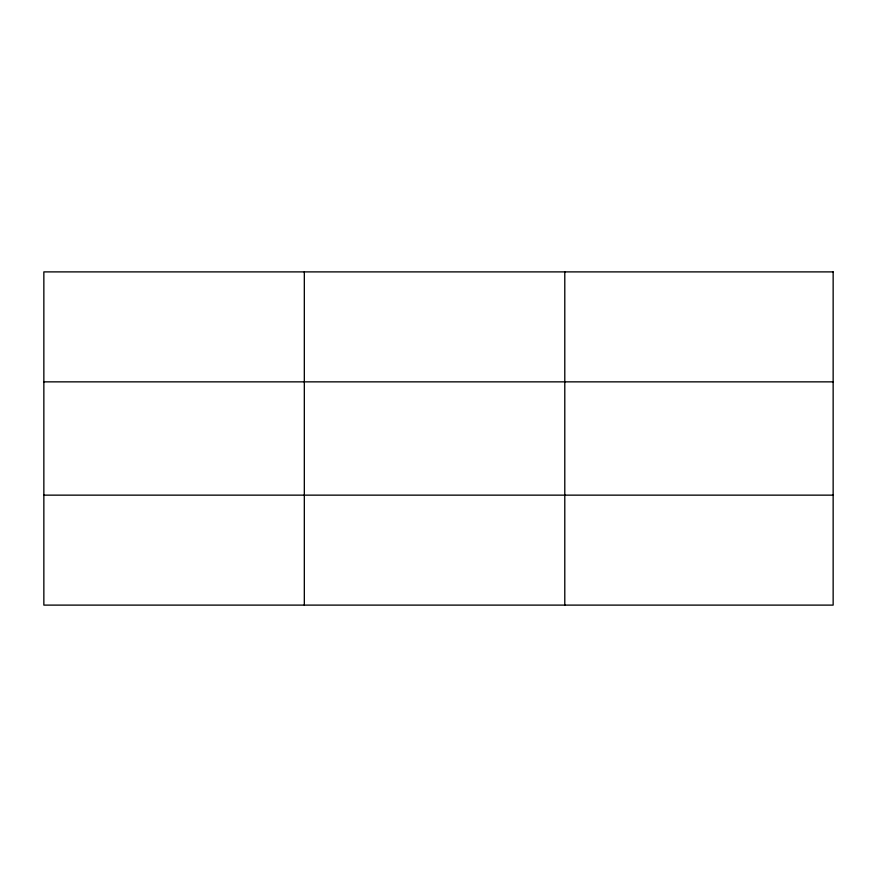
<?xml version="1.0" encoding="UTF-8"?>
<svg xmlns="http://www.w3.org/2000/svg" width="877" height="877" viewBox="0 0 877 877"><rect width="100%" height="100%" fill="white"/><g stroke="black" fill="none" stroke-linecap="round" stroke-linejoin="round"><path stroke-width="1.32" d="M304.319 271.892L304.319 605.108M564.788 271.892L564.788 605.108M43.85 381.857L833.15 381.857M43.85 495.143L833.15 495.143M833.15 271.892L833.15 605.108L43.85 605.108L43.85 271.892L833.15 271.892"/></g></svg>
